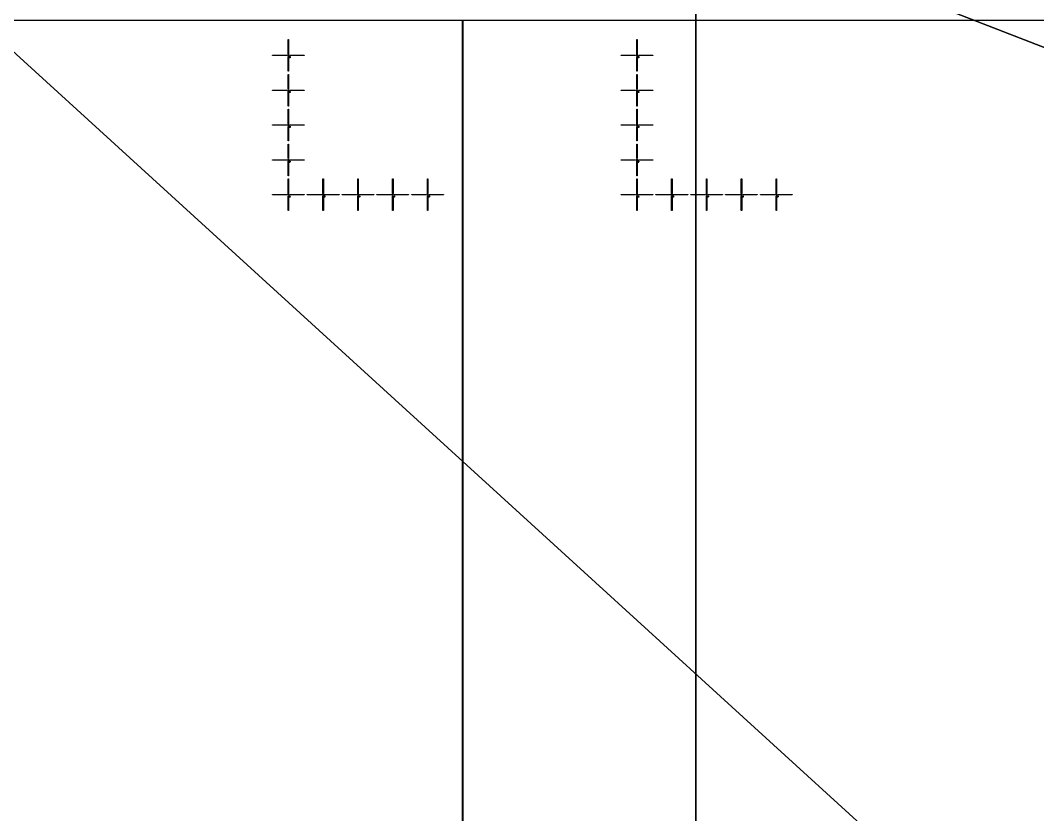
# Model space of a CAD drawing. Extents: x -25400 to 25400, y -24113 to 25400.
# Drawn here: x 4462 to 10306, y -8413 to -3852 of the extents above; entities that cross this region are included whole.
import ezdxf

# ---------------------------------------------------------------- set-up
doc = ezdxf.new("R2010")
doc.units = 0
for name, color, linetype in [('L0D0', 1, 'CONTINUOUS'), ('L1D0', 2, 'CONTINUOUS'), ('L3D0', 3, 'CONTINUOUS')]:
    doc.layers.add(name, color=color, linetype=linetype)

msp = doc.modelspace()

# ---------------------------------------------------------------- linework, layer by layer
at = {"layer": 'L0D0'}
for points in [[(8342.854, 23990.765), (8342.854, -23990.765), (8299.673, -24005.737), (8256.466, -24020.632), (8213.232, -24035.449), (8169.972, -24050.188), (8126.685, -24064.85), (8083.372, -24079.433), (8040.032, -24093.939), (7996.667, -24108.366), (7983.296, -24112.788), (4251.735, -24112.788), (0, 0), (0, 25400)], [(8342.854, -23990.765), (8342.854, 23990.765)], [(10207.408, -20499.239), (0, 0), (16923.304, -15427.63)], [(16923.304, -15427.63), (0, 0), (21353.614, -8272.434)], [(21353.614, -8272.434), (0, 0), (22900, 0)]]:
    msp.add_lwpolyline(points, dxfattribs=at)
at = {"layer": 'L1D0'}
for points in [[(6000.25, -4045.15), (6000.25, -3962.15), (6002.75, -3962.15), (6002.75, -4045.15)], [(8003.25, -4045.15), (8003.25, -3962.15), (8005.75, -3962.15), (8005.75, -4045.15)], [(5910.5, -4054.4), (5910.5, -4051.9), (5993.5, -4051.9), (5993.5, -4054.4)], [(6001.3, -4058.15), (6001.3, -4053.35), (5996.5, -4053.35), (5996.5, -4052.95), (6001.3, -4052.95), (6001.3, -4048.15), (6001.7, -4048.15), (6001.7, -4052.95), (6006.5, -4052.95), (6006.5, -4053.35), (6001.7, -4053.35), (6001.7, -4058.15)], [(6000.25, -4144.15), (6000.25, -4061.15), (6002.75, -4061.15), (6002.75, -4144.15)], [(6007.5, -4063.706), (6007.5, -4060.15), (6011.944, -4060.15), (6011.944, -4061.039), (6008.389, -4061.039), (6008.389, -4062.817), (6011.056, -4062.817), (6011.056, -4063.706)], [(6007.5, -4066.372), (6007.5, -4065.483), (6011.056, -4065.483), (6011.056, -4066.372)], [(6009.5, -4054.4), (6009.5, -4051.9), (6092.5, -4051.9), (6092.5, -4054.4)], [(6011.056, -4065.483), (6011.056, -4063.706), (6011.944, -4063.706), (6011.944, -4065.483)], [(7913.5, -4054.4), (7913.5, -4051.9), (7996.5, -4051.9), (7996.5, -4054.4)], [(8004.3, -4058.15), (8004.3, -4053.35), (7999.5, -4053.35), (7999.5, -4052.95), (8004.3, -4052.95), (8004.3, -4048.15), (8004.7, -4048.15), (8004.7, -4052.95), (8009.5, -4052.95), (8009.5, -4053.35), (8004.7, -4053.35), (8004.7, -4058.15)], [(8003.25, -4144.15), (8003.25, -4061.15), (8005.75, -4061.15), (8005.75, -4144.15)], [(8010.5, -4063.706), (8010.5, -4060.15), (8014.944, -4060.15), (8014.944, -4061.039), (8011.389, -4061.039), (8011.389, -4062.817), (8014.056, -4062.817), (8014.056, -4063.706)], [(8010.5, -4066.372), (8010.5, -4065.483), (8014.056, -4065.483), (8014.056, -4066.372)], [(8012.5, -4054.4), (8012.5, -4051.9), (8095.5, -4051.9), (8095.5, -4054.4)], [(8014.056, -4065.483), (8014.056, -4063.706), (8014.944, -4063.706), (8014.944, -4065.483)], [(6000.25, -4245.15), (6000.25, -4162.15), (6002.75, -4162.15), (6002.75, -4245.15)], [(8003.25, -4245.15), (8003.25, -4162.15), (8005.75, -4162.15), (8005.75, -4245.15)], [(5910.5, -4254.4), (5910.5, -4251.9), (5993.5, -4251.9), (5993.5, -4254.4)], [(6001.3, -4258.15), (6001.3, -4253.35), (5996.5, -4253.35), (5996.5, -4252.95), (6001.3, -4252.95), (6001.3, -4248.15), (6001.7, -4248.15), (6001.7, -4252.95), (6006.5, -4252.95), (6006.5, -4253.35), (6001.7, -4253.35), (6001.7, -4258.15)], [(6000.25, -4344.15), (6000.25, -4261.15), (6002.75, -4261.15), (6002.75, -4344.15)], [(6010.167, -4266.372), (6010.167, -4264.594), (6007.5, -4264.594), (6007.5, -4262.817), (6008.389, -4262.817), (6008.389, -4263.706), (6010.167, -4263.706), (6010.167, -4261.039), (6009.278, -4261.039), (6009.278, -4260.15), (6011.056, -4260.15), (6011.056, -4263.706), (6011.944, -4263.706), (6011.944, -4264.594), (6011.056, -4264.594), (6011.056, -4266.372)], [(6008.389, -4262.817), (6008.389, -4261.039), (6009.278, -4261.039), (6009.278, -4262.817)], [(6009.5, -4254.4), (6009.5, -4251.9), (6092.5, -4251.9), (6092.5, -4254.4)], [(7913.5, -4254.4), (7913.5, -4251.9), (7996.5, -4251.9), (7996.5, -4254.4)], [(8004.3, -4258.15), (8004.3, -4253.35), (7999.5, -4253.35), (7999.5, -4252.95), (8004.3, -4252.95), (8004.3, -4248.15), (8004.7, -4248.15), (8004.7, -4252.95), (8009.5, -4252.95), (8009.5, -4253.35), (8004.7, -4253.35), (8004.7, -4258.15)], [(8003.25, -4344.15), (8003.25, -4261.15), (8005.75, -4261.15), (8005.75, -4344.15)], [(8013.167, -4266.372), (8013.167, -4264.594), (8010.5, -4264.594), (8010.5, -4262.817), (8011.389, -4262.817), (8011.389, -4263.706), (8013.167, -4263.706), (8013.167, -4261.039), (8012.278, -4261.039), (8012.278, -4260.15), (8014.056, -4260.15), (8014.056, -4263.706), (8014.944, -4263.706), (8014.944, -4264.594), (8014.056, -4264.594), (8014.056, -4266.372)], [(8011.389, -4262.817), (8011.389, -4261.039), (8012.278, -4261.039), (8012.278, -4262.817)], [(8012.5, -4254.4), (8012.5, -4251.9), (8095.5, -4251.9), (8095.5, -4254.4)], [(6000.25, -4445.15), (6000.25, -4362.15), (6002.75, -4362.15), (6002.75, -4445.15)], [(8003.25, -4445.15), (8003.25, -4362.15), (8005.75, -4362.15), (8005.75, -4445.15)], [(5910.5, -4454.4), (5910.5, -4451.9), (5993.5, -4451.9), (5993.5, -4454.4)], [(6001.3, -4458.15), (6001.3, -4453.35), (5996.5, -4453.35), (5996.5, -4452.95), (6001.3, -4452.95), (6001.3, -4448.15), (6001.7, -4448.15), (6001.7, -4452.95), (6006.5, -4452.95), (6006.5, -4453.35), (6001.7, -4453.35), (6001.7, -4458.15)], [(6000.25, -4544.15), (6000.25, -4461.15), (6002.75, -4461.15), (6002.75, -4544.15)], [(6007.5, -4461.039), (6007.5, -4460.15), (6011.056, -4460.15), (6011.056, -4461.039)], [(6007.5, -4466.372), (6007.5, -4465.483), (6011.056, -4465.483), (6011.056, -4466.372)], [(6008.389, -4463.706), (6008.389, -4462.817), (6011.056, -4462.817), (6011.056, -4463.706)], [(6009.5, -4454.4), (6009.5, -4451.9), (6092.5, -4451.9), (6092.5, -4454.4)], [(6011.056, -4462.817), (6011.056, -4461.039), (6011.944, -4461.039), (6011.944, -4462.817)], [(6011.056, -4465.483), (6011.056, -4463.706), (6011.944, -4463.706), (6011.944, -4465.483)], [(7913.5, -4454.4), (7913.5, -4451.9), (7996.5, -4451.9), (7996.5, -4454.4)], [(8004.3, -4458.15), (8004.3, -4453.35), (7999.5, -4453.35), (7999.5, -4452.95), (8004.3, -4452.95), (8004.3, -4448.15), (8004.7, -4448.15), (8004.7, -4452.95), (8009.5, -4452.95), (8009.5, -4453.35), (8004.7, -4453.35), (8004.7, -4458.15)], [(8003.25, -4544.15), (8003.25, -4461.15), (8005.75, -4461.15), (8005.75, -4544.15)], [(8010.5, -4461.039), (8010.5, -4460.15), (8014.056, -4460.15), (8014.056, -4461.039)], [(8010.5, -4466.372), (8010.5, -4465.483), (8014.056, -4465.483), (8014.056, -4466.372)], [(8011.389, -4463.706), (8011.389, -4462.817), (8014.056, -4462.817), (8014.056, -4463.706)], [(8012.5, -4454.4), (8012.5, -4451.9), (8095.5, -4451.9), (8095.5, -4454.4)], [(8014.056, -4462.817), (8014.056, -4461.039), (8014.944, -4461.039), (8014.944, -4462.817)], [(8014.056, -4465.483), (8014.056, -4463.706), (8014.944, -4463.706), (8014.944, -4465.483)], [(6000.25, -4645.15), (6000.25, -4562.15), (6002.75, -4562.15), (6002.75, -4645.15)], [(8003.25, -4645.15), (8003.25, -4562.15), (8005.75, -4562.15), (8005.75, -4645.15)], [(5910.5, -4654.4), (5910.5, -4651.9), (5993.5, -4651.9), (5993.5, -4654.4)], [(6001.3, -4658.15), (6001.3, -4653.35), (5996.5, -4653.35), (5996.5, -4652.95), (6001.3, -4652.95), (6001.3, -4648.15), (6001.7, -4648.15), (6001.7, -4652.95), (6006.5, -4652.95), (6006.5, -4653.35), (6001.7, -4653.35), (6001.7, -4658.15)], [(6000.25, -4744.15), (6000.25, -4661.15), (6002.75, -4661.15), (6002.75, -4744.15)], [(6007.5, -4661.928), (6007.5, -4661.039), (6008.389, -4661.039), (6008.389, -4661.928)], [(6007.5, -4666.372), (6007.5, -4664.594), (6008.389, -4664.594), (6008.389, -4665.483), (6011.944, -4665.483), (6011.944, -4666.372)], [(6008.389, -4661.039), (6008.389, -4660.15), (6011.056, -4660.15), (6011.056, -4661.039)], [(6008.389, -4664.594), (6008.389, -4663.706), (6010.167, -4663.706), (6010.167, -4664.594)], [(6009.5, -4654.4), (6009.5, -4651.9), (6092.5, -4651.9), (6092.5, -4654.4)], [(6010.167, -4663.706), (6010.167, -4662.817), (6011.056, -4662.817), (6011.056, -4663.706)], [(6011.056, -4662.817), (6011.056, -4661.039), (6011.944, -4661.039), (6011.944, -4662.817)], [(7913.5, -4654.4), (7913.5, -4651.9), (7996.5, -4651.9), (7996.5, -4654.4)], [(8004.3, -4658.15), (8004.3, -4653.35), (7999.5, -4653.35), (7999.5, -4652.95), (8004.3, -4652.95), (8004.3, -4648.15), (8004.7, -4648.15), (8004.7, -4652.95), (8009.5, -4652.95), (8009.5, -4653.35), (8004.7, -4653.35), (8004.7, -4658.15)], [(8003.25, -4744.15), (8003.25, -4661.15), (8005.75, -4661.15), (8005.75, -4744.15)], [(8010.5, -4661.928), (8010.5, -4661.039), (8011.389, -4661.039), (8011.389, -4661.928)], [(8010.5, -4666.372), (8010.5, -4664.594), (8011.389, -4664.594), (8011.389, -4665.483), (8014.944, -4665.483), (8014.944, -4666.372)], [(8011.389, -4661.039), (8011.389, -4660.15), (8014.056, -4660.15), (8014.056, -4661.039)], [(8011.389, -4664.594), (8011.389, -4663.706), (8013.167, -4663.706), (8013.167, -4664.594)], [(8012.5, -4654.4), (8012.5, -4651.9), (8095.5, -4651.9), (8095.5, -4654.4)], [(8013.167, -4663.706), (8013.167, -4662.817), (8014.056, -4662.817), (8014.056, -4663.706)], [(8014.056, -4662.817), (8014.056, -4661.039), (8014.944, -4661.039), (8014.944, -4662.817)], [(6000.25, -4845.15), (6000.25, -4762.15), (6002.75, -4762.15), (6002.75, -4845.15)], [(6200.25, -4845.15), (6200.25, -4762.15), (6202.75, -4762.15), (6202.75, -4845.15)], [(6400.25, -4845.15), (6400.25, -4762.15), (6402.75, -4762.15), (6402.75, -4845.15)], [(6600.25, -4845.15), (6600.25, -4762.15), (6602.75, -4762.15), (6602.75, -4845.15)], [(6800.25, -4845.15), (6800.25, -4762.15), (6802.75, -4762.15), (6802.75, -4845.15)], [(8003.25, -4845.15), (8003.25, -4762.15), (8005.75, -4762.15), (8005.75, -4845.15)], [(8203.25, -4845.15), (8203.25, -4762.15), (8205.75, -4762.15), (8205.75, -4845.15)], [(8403.25, -4845.15), (8403.25, -4762.15), (8405.75, -4762.15), (8405.75, -4845.15)], [(8603.25, -4845.15), (8603.25, -4762.15), (8605.75, -4762.15), (8605.75, -4845.15)], [(8803.25, -4845.15), (8803.25, -4762.15), (8805.75, -4762.15), (8805.75, -4845.15)], [(6001.3, -4858.15), (6001.3, -4853.35), (5996.5, -4853.35), (5996.5, -4852.95), (6001.3, -4852.95), (6001.3, -4848.15), (6001.7, -4848.15), (6001.7, -4852.95), (6006.5, -4852.95), (6006.5, -4853.35), (6001.7, -4853.35), (6001.7, -4858.15)], [(6201.3, -4858.15), (6201.3, -4853.35), (6196.5, -4853.35), (6196.5, -4852.95), (6201.3, -4852.95), (6201.3, -4848.15), (6201.7, -4848.15), (6201.7, -4852.95), (6206.5, -4852.95), (6206.5, -4853.35), (6201.7, -4853.35), (6201.7, -4858.15)], [(6401.3, -4858.15), (6401.3, -4853.35), (6396.5, -4853.35), (6396.5, -4852.95), (6401.3, -4852.95), (6401.3, -4848.15), (6401.7, -4848.15), (6401.7, -4852.95), (6406.5, -4852.95), (6406.5, -4853.35), (6401.7, -4853.35), (6401.7, -4858.15)], [(6601.3, -4858.15), (6601.3, -4853.35), (6596.5, -4853.35), (6596.5, -4852.95), (6601.3, -4852.95), (6601.3, -4848.15), (6601.7, -4848.15), (6601.7, -4852.95), (6606.5, -4852.95), (6606.5, -4853.35), (6601.7, -4853.35), (6601.7, -4858.15)], [(6801.3, -4858.15), (6801.3, -4853.35), (6796.5, -4853.35), (6796.5, -4852.95), (6801.3, -4852.95), (6801.3, -4848.15), (6801.7, -4848.15), (6801.7, -4852.95), (6806.5, -4852.95), (6806.5, -4853.35), (6801.7, -4853.35), (6801.7, -4858.15)], [(8004.3, -4858.15), (8004.3, -4853.35), (7999.5, -4853.35), (7999.5, -4852.95), (8004.3, -4852.95), (8004.3, -4848.15), (8004.7, -4848.15), (8004.7, -4852.95), (8009.5, -4852.95), (8009.5, -4853.35), (8004.7, -4853.35), (8004.7, -4858.15)], [(8204.3, -4858.15), (8204.3, -4853.35), (8199.5, -4853.35), (8199.5, -4852.95), (8204.3, -4852.95), (8204.3, -4848.15), (8204.7, -4848.15), (8204.7, -4852.95), (8209.5, -4852.95), (8209.5, -4853.35), (8204.7, -4853.35), (8204.7, -4858.15)], [(8404.3, -4858.15), (8404.3, -4853.35), (8399.5, -4853.35), (8399.5, -4852.95), (8404.3, -4852.95), (8404.3, -4848.15), (8404.7, -4848.15), (8404.7, -4852.95), (8409.5, -4852.95), (8409.5, -4853.35), (8404.7, -4853.35), (8404.7, -4858.15)], [(8604.3, -4858.15), (8604.3, -4853.35), (8599.5, -4853.35), (8599.5, -4852.95), (8604.3, -4852.95), (8604.3, -4848.15), (8604.7, -4848.15), (8604.7, -4852.95), (8609.5, -4852.95), (8609.5, -4853.35), (8604.7, -4853.35), (8604.7, -4858.15)], [(8804.3, -4858.15), (8804.3, -4853.35), (8799.5, -4853.35), (8799.5, -4852.95), (8804.3, -4852.95), (8804.3, -4848.15), (8804.7, -4848.15), (8804.7, -4852.95), (8809.5, -4852.95), (8809.5, -4853.35), (8804.7, -4853.35), (8804.7, -4858.15)], [(5910.5, -4854.4), (5910.5, -4851.9), (5993.5, -4851.9), (5993.5, -4854.4)], [(6000.25, -4944.15), (6000.25, -4861.15), (6002.75, -4861.15), (6002.75, -4944.15)], [(6008.389, -4866.372), (6008.389, -4865.483), (6009.278, -4865.483), (6009.278, -4861.928), (6008.389, -4861.928), (6008.389, -4861.039), (6009.278, -4861.039), (6009.278, -4860.15), (6010.167, -4860.15), (6010.167, -4865.483), (6011.056, -4865.483), (6011.056, -4866.372)], [(6009.5, -4854.4), (6009.5, -4851.9), (6092.5, -4851.9), (6092.5, -4854.4)], [(6110.5, -4854.4), (6110.5, -4851.9), (6193.5, -4851.9), (6193.5, -4854.4)], [(6200.25, -4944.15), (6200.25, -4861.15), (6202.75, -4861.15), (6202.75, -4944.15)], [(6207.5, -4861.928), (6207.5, -4861.039), (6208.389, -4861.039), (6208.389, -4861.928)], [(6207.5, -4866.372), (6207.5, -4864.594), (6208.389, -4864.594), (6208.389, -4865.483), (6211.944, -4865.483), (6211.944, -4866.372)], [(6208.389, -4861.039), (6208.389, -4860.15), (6211.056, -4860.15), (6211.056, -4861.039)], [(6208.389, -4864.594), (6208.389, -4863.706), (6210.167, -4863.706), (6210.167, -4864.594)], [(6209.5, -4854.4), (6209.5, -4851.9), (6292.5, -4851.9), (6292.5, -4854.4)], [(6210.167, -4863.706), (6210.167, -4862.817), (6211.056, -4862.817), (6211.056, -4863.706)], [(6211.056, -4862.817), (6211.056, -4861.039), (6211.944, -4861.039), (6211.944, -4862.817)], [(6310.5, -4854.4), (6310.5, -4851.9), (6393.5, -4851.9), (6393.5, -4854.4)], [(6400.25, -4944.15), (6400.25, -4861.15), (6402.75, -4861.15), (6402.75, -4944.15)], [(6407.5, -4861.039), (6407.5, -4860.15), (6411.056, -4860.15), (6411.056, -4861.039)], [(6407.5, -4866.372), (6407.5, -4865.483), (6411.056, -4865.483), (6411.056, -4866.372)], [(6408.389, -4863.706), (6408.389, -4862.817), (6411.056, -4862.817), (6411.056, -4863.706)], [(6409.5, -4854.4), (6409.5, -4851.9), (6492.5, -4851.9), (6492.5, -4854.4)], [(6411.056, -4862.817), (6411.056, -4861.039), (6411.944, -4861.039), (6411.944, -4862.817)], [(6411.056, -4865.483), (6411.056, -4863.706), (6411.944, -4863.706), (6411.944, -4865.483)], [(6510.5, -4854.4), (6510.5, -4851.9), (6593.5, -4851.9), (6593.5, -4854.4)], [(6600.25, -4944.15), (6600.25, -4861.15), (6602.75, -4861.15), (6602.75, -4944.15)], [(6610.167, -4866.372), (6610.167, -4864.594), (6607.5, -4864.594), (6607.5, -4862.817), (6608.389, -4862.817), (6608.389, -4863.706), (6610.167, -4863.706), (6610.167, -4861.039), (6609.278, -4861.039), (6609.278, -4860.15), (6611.056, -4860.15), (6611.056, -4863.706), (6611.944, -4863.706), (6611.944, -4864.594), (6611.056, -4864.594), (6611.056, -4866.372)], [(6608.389, -4862.817), (6608.389, -4861.039), (6609.278, -4861.039), (6609.278, -4862.817)], [(6609.5, -4854.4), (6609.5, -4851.9), (6692.5, -4851.9), (6692.5, -4854.4)], [(6710.5, -4854.4), (6710.5, -4851.9), (6793.5, -4851.9), (6793.5, -4854.4)], [(6800.25, -4944.15), (6800.25, -4861.15), (6802.75, -4861.15), (6802.75, -4944.15)], [(6807.5, -4863.706), (6807.5, -4860.15), (6811.944, -4860.15), (6811.944, -4861.039), (6808.389, -4861.039), (6808.389, -4862.817), (6811.056, -4862.817), (6811.056, -4863.706)], [(6807.5, -4866.372), (6807.5, -4865.483), (6811.056, -4865.483), (6811.056, -4866.372)], [(6809.5, -4854.4), (6809.5, -4851.9), (6892.5, -4851.9), (6892.5, -4854.4)], [(6811.056, -4865.483), (6811.056, -4863.706), (6811.944, -4863.706), (6811.944, -4865.483)], [(7913.5, -4854.4), (7913.5, -4851.9), (7996.5, -4851.9), (7996.5, -4854.4)], [(8003.25, -4944.15), (8003.25, -4861.15), (8005.75, -4861.15), (8005.75, -4944.15)], [(8011.389, -4866.372), (8011.389, -4865.483), (8012.278, -4865.483), (8012.278, -4861.928), (8011.389, -4861.928), (8011.389, -4861.039), (8012.278, -4861.039), (8012.278, -4860.15), (8013.167, -4860.15), (8013.167, -4865.483), (8014.056, -4865.483), (8014.056, -4866.372)], [(8012.5, -4854.4), (8012.5, -4851.9), (8095.5, -4851.9), (8095.5, -4854.4)], [(8113.5, -4854.4), (8113.5, -4851.9), (8196.5, -4851.9), (8196.5, -4854.4)], [(8203.25, -4944.15), (8203.25, -4861.15), (8205.75, -4861.15), (8205.75, -4944.15)], [(8210.5, -4861.928), (8210.5, -4861.039), (8211.389, -4861.039), (8211.389, -4861.928)], [(8210.5, -4866.372), (8210.5, -4864.594), (8211.389, -4864.594), (8211.389, -4865.483), (8214.944, -4865.483), (8214.944, -4866.372)], [(8211.389, -4861.039), (8211.389, -4860.15), (8214.056, -4860.15), (8214.056, -4861.039)], [(8211.389, -4864.594), (8211.389, -4863.706), (8213.167, -4863.706), (8213.167, -4864.594)], [(8212.5, -4854.4), (8212.5, -4851.9), (8295.5, -4851.9), (8295.5, -4854.4)], [(8213.167, -4863.706), (8213.167, -4862.817), (8214.056, -4862.817), (8214.056, -4863.706)], [(8214.056, -4862.817), (8214.056, -4861.039), (8214.944, -4861.039), (8214.944, -4862.817)], [(8313.5, -4854.4), (8313.5, -4851.9), (8396.5, -4851.9), (8396.5, -4854.4)], [(8403.25, -4944.15), (8403.25, -4861.15), (8405.75, -4861.15), (8405.75, -4944.15)], [(8410.5, -4861.039), (8410.5, -4860.15), (8414.056, -4860.15), (8414.056, -4861.039)], [(8410.5, -4866.372), (8410.5, -4865.483), (8414.056, -4865.483), (8414.056, -4866.372)], [(8411.389, -4863.706), (8411.389, -4862.817), (8414.056, -4862.817), (8414.056, -4863.706)], [(8412.5, -4854.4), (8412.5, -4851.9), (8495.5, -4851.9), (8495.5, -4854.4)], [(8414.056, -4862.817), (8414.056, -4861.039), (8414.944, -4861.039), (8414.944, -4862.817)], [(8414.056, -4865.483), (8414.056, -4863.706), (8414.944, -4863.706), (8414.944, -4865.483)], [(8513.5, -4854.4), (8513.5, -4851.9), (8596.5, -4851.9), (8596.5, -4854.4)], [(8603.25, -4944.15), (8603.25, -4861.15), (8605.75, -4861.15), (8605.75, -4944.15)], [(8613.167, -4866.372), (8613.167, -4864.594), (8610.5, -4864.594), (8610.5, -4862.817), (8611.389, -4862.817), (8611.389, -4863.706), (8613.167, -4863.706), (8613.167, -4861.039), (8612.278, -4861.039), (8612.278, -4860.15), (8614.056, -4860.15), (8614.056, -4863.706), (8614.944, -4863.706), (8614.944, -4864.594), (8614.056, -4864.594), (8614.056, -4866.372)], [(8611.389, -4862.817), (8611.389, -4861.039), (8612.278, -4861.039), (8612.278, -4862.817)], [(8612.5, -4854.4), (8612.5, -4851.9), (8695.5, -4851.9), (8695.5, -4854.4)], [(8713.5, -4854.4), (8713.5, -4851.9), (8796.5, -4851.9), (8796.5, -4854.4)], [(8803.25, -4944.15), (8803.25, -4861.15), (8805.75, -4861.15), (8805.75, -4944.15)], [(8810.5, -4863.706), (8810.5, -4860.15), (8814.944, -4860.15), (8814.944, -4861.039), (8811.389, -4861.039), (8811.389, -4862.817), (8814.056, -4862.817), (8814.056, -4863.706)], [(8810.5, -4866.372), (8810.5, -4865.483), (8814.056, -4865.483), (8814.056, -4866.372)], [(8812.5, -4854.4), (8812.5, -4851.9), (8895.5, -4851.9), (8895.5, -4854.4)], [(8814.056, -4865.483), (8814.056, -4863.706), (8814.944, -4863.706), (8814.944, -4865.483)]]:
    msp.add_lwpolyline(points, close=True, dxfattribs=at)
at = {"layer": 'L3D0'}
msp.add_lwpolyline([(-7001.5, -10853.15), (-1.5, -10853.15), (1.5, -10853.15), (7001.5, -10853.15), (7004.5, -10853.15), (14004.5, -10853.15), (14007.5, -10853.15), (21007.5, -10853.15), (21007.5, -3853.15), (14007.5, -3853.15), (14007.5, -10853.15), (14004.5, -10853.15), (14004.5, -3853.15), (7004.5, -3853.15), (7004.5, -10853.15), (7001.5, -10853.15), (7001.5, -3853.15), (1.5, -3853.15), (1.5, -10853.15), (-1.5, -10853.15), (-1.5, -3853.15), (-7001.5, -3853.15)], dxfattribs=at)

doc.saveas('drawing.dxf')
